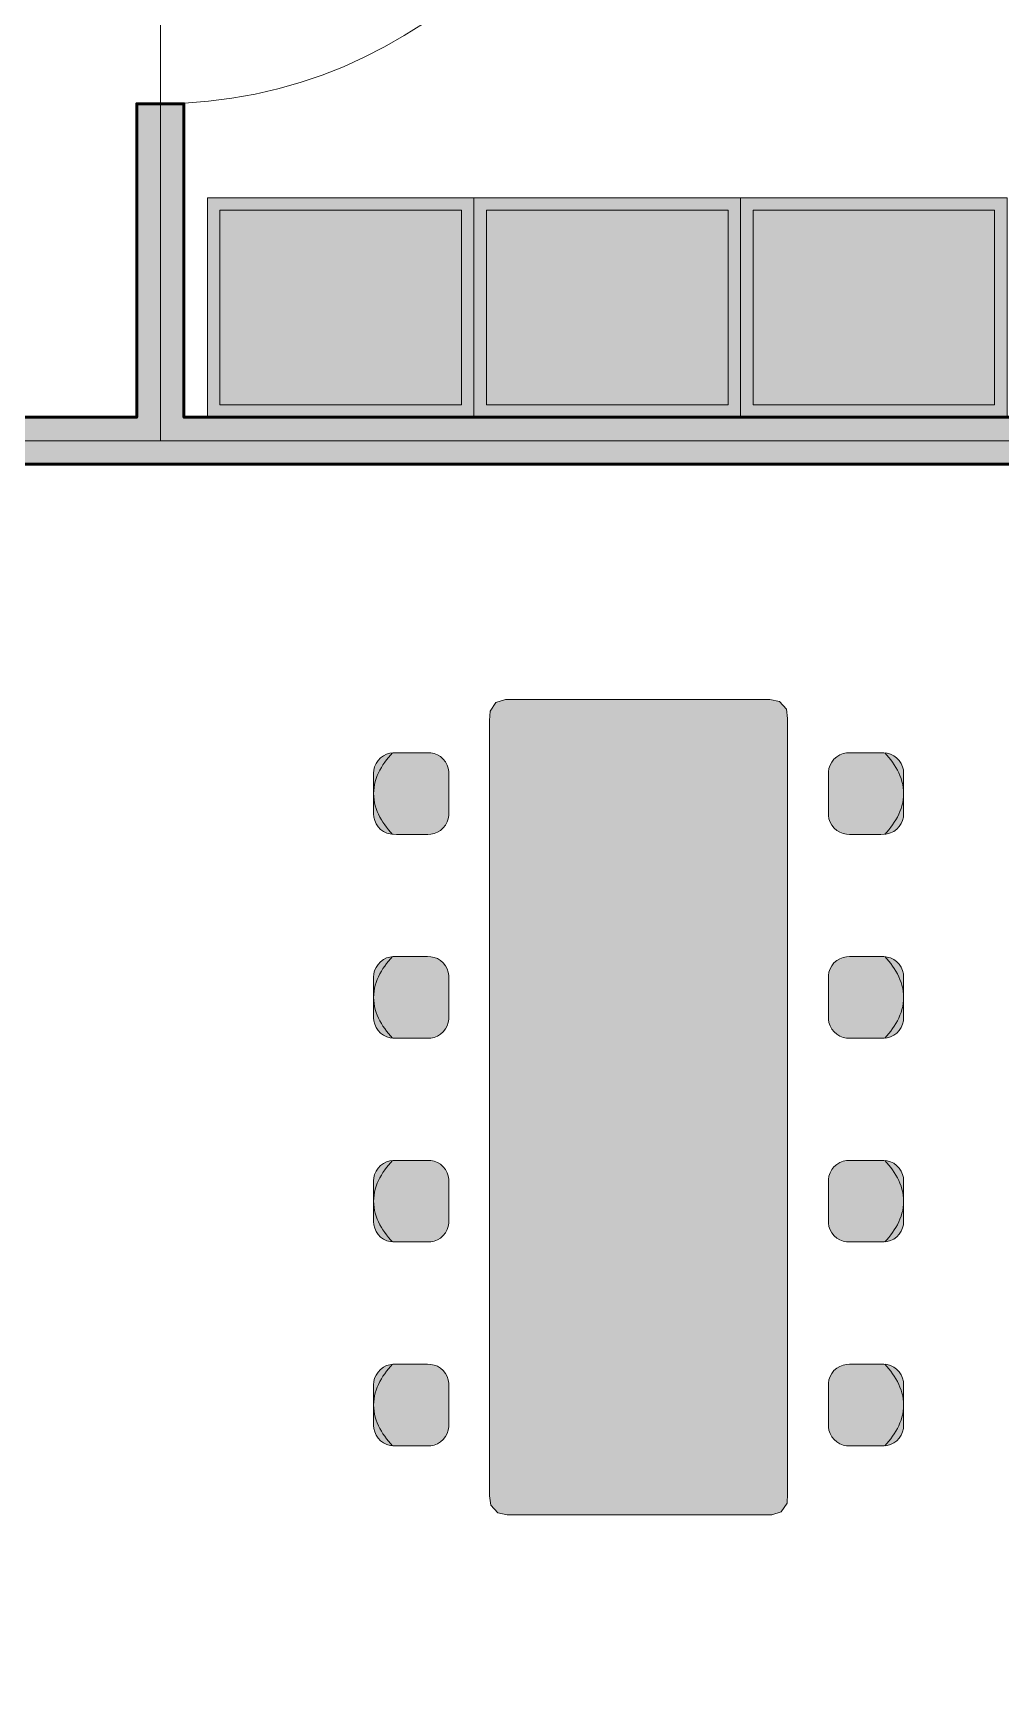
# Model space of a CAD drawing. Header units: metres. Extents: x 0 to 115, y 0 to 64.
# Drawn here: x 27.29 to 33.46, y 6.48 to 17.05 of the extents above; entities that cross this region are included whole.
import ezdxf

# ---------------------------------------------------------------- set-up
doc = ezdxf.new("R2010")
doc.units = ezdxf.units.M
doc.linetypes.add('DASHED', pattern=[1.524, 1.27, -0.254])
doc.layers.add('A-AREA', color=8, linetype='DASHED', lineweight=13, plot=False)
for name, color, linetype, lineweight in [('A-MOBILIARIO', 9, 'Continuous', 18), ('A-MOBILIARIO-RELLENO', 9, 'Continuous', 0), ('A-MURO', 7, 'Continuous', 50), ('A-PUERTA', 41, 'Continuous', 25)]:
    doc.layers.add(name, color=color, linetype=linetype, lineweight=lineweight)
doc.layers.add('A-MURO-RELLENO', color=8, linetype='Continuous', lineweight=0, true_color=0x8d949b)

msp = doc.modelspace()

# ---------------------------------------------------------------- hatches: boundary and pattern name
at = {"layer": 'A-MOBILIARIO-RELLENO', "true_color": 0xdfe5ea}
h = msp.add_hatch(color=7, dxfattribs=at)
h.dxf.hatch_style = 1
h.paths.add_polyline_path([(28.4, 16), (30.1, 16), (30.1, 14.6), (28.4, 14.6)])
h = msp.add_hatch(color=7, dxfattribs=at)
h.dxf.hatch_style = 1
h.paths.add_polyline_path([(30.1, 16), (31.8, 16), (31.8, 14.6), (30.1, 14.6)])
h = msp.add_hatch(color=7, dxfattribs=at)
h.dxf.hatch_style = 1
h.paths.add_polyline_path([(31.8, 16), (33.5, 16), (33.5, 14.6), (31.8, 14.6)])
at = {"layer": 'A-MOBILIARIO-RELLENO', "true_color": 0xf3efe8}
h = msp.add_hatch(color=7, dxfattribs=at)
h.dxf.hatch_style = 1
h.paths.add_polyline_path([(30.3, 12.8), (30.3582, 12.8), (30.4164, 12.8), (30.4746, 12.8), (30.5328, 12.8), (30.591, 12.8), (30.6491, 12.8), (30.7073, 12.8), (30.7655, 12.8), (30.8237, 12.8), (30.8819, 12.8), (30.9401, 12.8), (30.9983, 12.8), (31.0565, 12.8), (31.1147, 12.8), (31.1729, 12.8), (31.231, 12.8), (31.2892, 12.8), (31.3474, 12.8), (31.4056, 12.8), (31.4638, 12.8), (31.522, 12.8), (31.5802, 12.8), (31.6384, 12.8), (31.6966, 12.8), (31.7548, 12.8), (31.8129, 12.8), (31.8711, 12.8), (31.9293, 12.8), (31.9875, 12.8), (32.0475, 12.788), (32.0921, 12.7391), (32.1, 12.6793), (32.1, 12.6211), (32.1, 12.563), (32.1, 12.5048), (32.1, 12.4466), (32.1, 12.3884), (32.1, 12.3302), (32.1, 12.272), (32.1, 12.2138), (32.1, 12.1556), (32.1, 12.0974), (32.1, 12.0392), (32.1, 11.981), (32.1, 11.9229), (32.1, 11.8647), (32.1, 11.8065), (32.1, 11.7483), (32.1, 11.6901), (32.1, 11.6319), (32.1, 11.5737), (32.1, 11.5155), (32.1, 11.4573), (32.1, 11.3991), (32.1, 11.341), (32.1, 11.2828), (32.1, 11.2246), (32.1, 11.1664), (32.1, 11.1082), (32.1, 11.05), (32.1, 10.9918), (32.1, 10.9336), (32.1, 10.8754), (32.1, 10.8172), (32.1, 10.759), (32.1, 10.7009), (32.1, 10.6427), (32.1, 10.5845), (32.1, 10.5263), (32.1, 10.4681), (32.1, 10.4099), (32.1, 10.3517), (32.1, 10.2935), (32.1, 10.2353), (32.1, 10.1771), (32.1, 10.119), (32.1, 10.0608), (32.1, 10.0026), (32.1, 9.9444), (32.1, 9.8862), (32.1, 9.828), (32.1, 9.7698), (32.1, 9.7116), (32.1, 9.6534), (32.1, 9.5952), (32.1, 9.537), (32.1, 9.4789), (32.1, 9.4207), (32.1, 9.3625), (32.1, 9.3043), (32.1, 9.2461), (32.1, 9.1879), (32.1, 9.1297), (32.1, 9.0715), (32.1, 9.0133), (32.1, 8.9551), (32.1, 8.897), (32.1, 8.8388), (32.1, 8.7806), (32.1, 8.7224), (32.1, 8.6642), (32.1, 8.606), (32.1, 8.5478), (32.1, 8.4896), (32.1, 8.4314), (32.1, 8.3732), (32.1, 8.3151), (32.1, 8.2569), (32.1, 8.1987), (32.1, 8.1405), (32.1, 8.0823), (32.1, 8.0241), (32.1, 7.9659), (32.1, 7.9077), (32.1, 7.8495), (32.1, 7.7913), (32.1, 7.7331), (32.0966, 7.674), (32.0596, 7.6197), (32, 7.6), (31.9418, 7.6), (31.8836, 7.6), (31.8254, 7.6), (31.7672, 7.6), (31.709, 7.6), (31.6509, 7.6), (31.5927, 7.6), (31.5345, 7.6), (31.4763, 7.6), (31.4181, 7.6), (31.3599, 7.6), (31.3017, 7.6), (31.2435, 7.6), (31.1853, 7.6), (31.1271, 7.6), (31.069, 7.6), (31.0108, 7.6), (30.9526, 7.6), (30.8944, 7.6), (30.8362, 7.6), (30.778, 7.6), (30.7198, 7.6), (30.6616, 7.6), (30.6034, 7.6), (30.5452, 7.6), (30.4871, 7.6), (30.4289, 7.6), (30.3707, 7.6), (30.3125, 7.6), (30.2525, 7.612), (30.2079, 7.6609), (30.2, 7.7207), (30.2, 7.7789), (30.2, 7.837), (30.2, 7.8952), (30.2, 7.9534), (30.2, 8.0116), (30.2, 8.0698), (30.2, 8.128), (30.2, 8.1862), (30.2, 8.2444), (30.2, 8.3026), (30.2, 8.3608), (30.2, 8.419), (30.2, 8.4771), (30.2, 8.5353), (30.2, 8.5935), (30.2, 8.6517), (30.2, 8.7099), (30.2, 8.7681), (30.2, 8.8263), (30.2, 8.8845), (30.2, 8.9427), (30.2, 9.0009), (30.2, 9.059), (30.2, 9.1172), (30.2, 9.1754), (30.2, 9.2336), (30.2, 9.2918), (30.2, 9.35), (30.2, 9.4082), (30.2, 9.4664), (30.2, 9.5246), (30.2, 9.5828), (30.2, 9.641), (30.2, 9.6991), (30.2, 9.7573), (30.2, 9.8155), (30.2, 9.8737), (30.2, 9.9319), (30.2, 9.9901), (30.2, 10.0483), (30.2, 10.1065), (30.2, 10.1647), (30.2, 10.2229), (30.2, 10.281), (30.2, 10.3392), (30.2, 10.3974), (30.2, 10.4556), (30.2, 10.5138), (30.2, 10.572), (30.2, 10.6302), (30.2, 10.6884), (30.2, 10.7466), (30.2, 10.8048), (30.2, 10.863), (30.2, 10.9211), (30.2, 10.9793), (30.2, 11.0375), (30.2, 11.0957), (30.2, 11.1539), (30.2, 11.2121), (30.2, 11.2703), (30.2, 11.3285), (30.2, 11.3867), (30.2, 11.4449), (30.2, 11.503), (30.2, 11.5612), (30.2, 11.6194), (30.2, 11.6776), (30.2, 11.7358), (30.2, 11.794), (30.2, 11.8522), (30.2, 11.9104), (30.2, 11.9686), (30.2, 12.0268), (30.2, 12.0849), (30.2, 12.1431), (30.2, 12.2013), (30.2, 12.2595), (30.2, 12.3177), (30.2, 12.3759), (30.2, 12.4341), (30.2, 12.4923), (30.2, 12.5505), (30.2, 12.6087), (30.2, 12.6669), (30.2034, 12.726), (30.2404, 12.7803)])
at = {"layer": 'A-MOBILIARIO-RELLENO', "true_color": 0xeef0f2}
h = msp.add_hatch(color=7, dxfattribs=at)
h.dxf.hatch_style = 1
h.paths.add_polyline_path([(29.46, 12.07), (29.46, 12.0899), (29.46, 12.1099), (29.46, 12.1298), (29.46, 12.1498), (29.46, 12.1697), (29.46, 12.1897), (29.46, 12.2096), (29.46, 12.2296), (29.46, 12.2495), (29.46, 12.2695), (29.46, 12.2894), (29.46, 12.3093), (29.46, 12.3293), (29.4615, 12.3497), (29.4665, 12.3707), (29.4754, 12.3914), (29.4881, 12.4107), (29.5041, 12.4276), (29.5228, 12.4413), (29.5432, 12.4513), (29.5642, 12.4574), (29.5849, 12.4599), (29.6049, 12.46), (29.6249, 12.46), (29.6448, 12.46), (29.6647, 12.46), (29.6847, 12.46), (29.7046, 12.46), (29.7246, 12.46), (29.7445, 12.46), (29.7645, 12.46), (29.7844, 12.46), (29.8044, 12.46), (29.8246, 12.4592), (29.8455, 12.455), (29.8664, 12.4471), (29.8861, 12.4354), (29.9037, 12.4201), (29.9183, 12.402), (29.9292, 12.3819), (29.9363, 12.361), (29.9396, 12.3401), (29.94, 12.32), (29.94, 12.3001), (29.94, 12.2801), (29.94, 12.2602), (29.94, 12.2402), (29.94, 12.2203), (29.94, 12.2004), (29.94, 12.1804), (29.94, 12.1605), (29.94, 12.1405), (29.94, 12.1206), (29.94, 12.1006), (29.94, 12.0807), (29.9397, 12.0606), (29.9364, 12.0398), (29.9295, 12.0188), (29.9187, 11.9987), (29.9043, 11.9805), (29.8868, 11.9651), (29.8671, 11.9532), (29.8463, 11.9452), (29.8253, 11.9409), (29.8051, 11.94), (29.7851, 11.94), (29.7652, 11.94), (29.7452, 11.94), (29.7253, 11.94), (29.7053, 11.94), (29.6854, 11.94), (29.6654, 11.94), (29.6455, 11.94), (29.6256, 11.94), (29.6056, 11.94), (29.5856, 11.9401), (29.565, 11.9424), (29.544, 11.9484), (29.5235, 11.9583), (29.5048, 11.9718), (29.4886, 11.9887), (29.4758, 12.0079), (29.4668, 12.0285), (29.4616, 12.0495)])
h = msp.add_hatch(color=7, dxfattribs=at)
h.dxf.hatch_style = 1
h.paths.add_polyline_path([(32.84, 12.33), (32.84, 12.3101), (32.84, 12.2901), (32.84, 12.2702), (32.84, 12.2502), (32.84, 12.2303), (32.84, 12.2103), (32.84, 12.1904), (32.84, 12.1704), (32.84, 12.1505), (32.84, 12.1305), (32.84, 12.1106), (32.84, 12.0907), (32.84, 12.0707), (32.8385, 12.0503), (32.8335, 12.0293), (32.8246, 12.0086), (32.8119, 11.9893), (32.7959, 11.9724), (32.7772, 11.9587), (32.7568, 11.9487), (32.7358, 11.9426), (32.7151, 11.9401), (32.6951, 11.94), (32.6751, 11.94), (32.6552, 11.94), (32.6353, 11.94), (32.6153, 11.94), (32.5954, 11.94), (32.5754, 11.94), (32.5555, 11.94), (32.5355, 11.94), (32.5156, 11.94), (32.4956, 11.94), (32.4754, 11.9408), (32.4545, 11.945), (32.4336, 11.9529), (32.4139, 11.9646), (32.3963, 11.9799), (32.3817, 11.998), (32.3708, 12.0181), (32.3637, 12.039), (32.3604, 12.0599), (32.36, 12.08), (32.36, 12.0999), (32.36, 12.1199), (32.36, 12.1398), (32.36, 12.1598), (32.36, 12.1797), (32.36, 12.1996), (32.36, 12.2196), (32.36, 12.2395), (32.36, 12.2595), (32.36, 12.2794), (32.36, 12.2994), (32.36, 12.3193), (32.3603, 12.3394), (32.3636, 12.3602), (32.3705, 12.3812), (32.3813, 12.4013), (32.3957, 12.4195), (32.4132, 12.4349), (32.4329, 12.4468), (32.4537, 12.4548), (32.4747, 12.4591), (32.4949, 12.46), (32.5149, 12.46), (32.5348, 12.46), (32.5548, 12.46), (32.5747, 12.46), (32.5947, 12.46), (32.6146, 12.46), (32.6346, 12.46), (32.6545, 12.46), (32.6744, 12.46), (32.6944, 12.46), (32.7144, 12.4599), (32.735, 12.4576), (32.756, 12.4516), (32.7765, 12.4417), (32.7952, 12.4282), (32.8114, 12.4113), (32.8242, 12.3921), (32.8332, 12.3715), (32.8384, 12.3505)])
h = msp.add_hatch(color=7, dxfattribs=at)
h.dxf.hatch_style = 1
h.paths.add_polyline_path([(29.46, 10.77), (29.46, 10.7899), (29.46, 10.8099), (29.46, 10.8298), (29.46, 10.8498), (29.46, 10.8697), (29.46, 10.8897), (29.46, 10.9096), (29.46, 10.9296), (29.46, 10.9495), (29.46, 10.9695), (29.46, 10.9894), (29.46, 11.0093), (29.46, 11.0293), (29.4615, 11.0497), (29.4665, 11.0707), (29.4754, 11.0914), (29.4881, 11.1107), (29.5041, 11.1276), (29.5228, 11.1413), (29.5432, 11.1513), (29.5642, 11.1574), (29.5849, 11.1599), (29.6049, 11.16), (29.6249, 11.16), (29.6448, 11.16), (29.6647, 11.16), (29.6847, 11.16), (29.7046, 11.16), (29.7246, 11.16), (29.7445, 11.16), (29.7645, 11.16), (29.7844, 11.16), (29.8044, 11.16), (29.8246, 11.1592), (29.8455, 11.155), (29.8664, 11.1471), (29.8861, 11.1354), (29.9037, 11.1201), (29.9183, 11.102), (29.9292, 11.0819), (29.9363, 11.061), (29.9396, 11.0401), (29.94, 11.02), (29.94, 11.0001), (29.94, 10.9801), (29.94, 10.9602), (29.94, 10.9402), (29.94, 10.9203), (29.94, 10.9004), (29.94, 10.8804), (29.94, 10.8605), (29.94, 10.8405), (29.94, 10.8206), (29.94, 10.8006), (29.94, 10.7807), (29.9397, 10.7606), (29.9364, 10.7398), (29.9295, 10.7188), (29.9187, 10.6987), (29.9043, 10.6805), (29.8868, 10.6651), (29.8671, 10.6532), (29.8463, 10.6452), (29.8253, 10.6409), (29.8051, 10.64), (29.7851, 10.64), (29.7652, 10.64), (29.7452, 10.64), (29.7253, 10.64), (29.7053, 10.64), (29.6854, 10.64), (29.6654, 10.64), (29.6455, 10.64), (29.6256, 10.64), (29.6056, 10.64), (29.5856, 10.6401), (29.565, 10.6424), (29.544, 10.6484), (29.5235, 10.6583), (29.5048, 10.6718), (29.4886, 10.6887), (29.4758, 10.7079), (29.4668, 10.7285), (29.4616, 10.7495)])
h = msp.add_hatch(color=7, dxfattribs=at)
h.dxf.hatch_style = 1
h.paths.add_polyline_path([(32.84, 11.03), (32.84, 11.0101), (32.84, 10.9901), (32.84, 10.9702), (32.84, 10.9502), (32.84, 10.9303), (32.84, 10.9103), (32.84, 10.8904), (32.84, 10.8704), (32.84, 10.8505), (32.84, 10.8305), (32.84, 10.8106), (32.84, 10.7907), (32.84, 10.7707), (32.8385, 10.7503), (32.8335, 10.7293), (32.8246, 10.7086), (32.8119, 10.6893), (32.7959, 10.6724), (32.7772, 10.6587), (32.7568, 10.6487), (32.7358, 10.6426), (32.7151, 10.6401), (32.6951, 10.64), (32.6751, 10.64), (32.6552, 10.64), (32.6353, 10.64), (32.6153, 10.64), (32.5954, 10.64), (32.5754, 10.64), (32.5555, 10.64), (32.5355, 10.64), (32.5156, 10.64), (32.4956, 10.64), (32.4754, 10.6408), (32.4545, 10.645), (32.4336, 10.6529), (32.4139, 10.6646), (32.3963, 10.6799), (32.3817, 10.698), (32.3708, 10.7181), (32.3637, 10.739), (32.3604, 10.7599), (32.36, 10.78), (32.36, 10.7999), (32.36, 10.8199), (32.36, 10.8398), (32.36, 10.8598), (32.36, 10.8797), (32.36, 10.8996), (32.36, 10.9196), (32.36, 10.9395), (32.36, 10.9595), (32.36, 10.9794), (32.36, 10.9994), (32.36, 11.0193), (32.3603, 11.0394), (32.3636, 11.0602), (32.3705, 11.0812), (32.3813, 11.1013), (32.3957, 11.1195), (32.4132, 11.1349), (32.4329, 11.1468), (32.4537, 11.1548), (32.4747, 11.1591), (32.4949, 11.16), (32.5149, 11.16), (32.5348, 11.16), (32.5548, 11.16), (32.5747, 11.16), (32.5947, 11.16), (32.6146, 11.16), (32.6346, 11.16), (32.6545, 11.16), (32.6744, 11.16), (32.6944, 11.16), (32.7144, 11.1599), (32.735, 11.1576), (32.756, 11.1516), (32.7765, 11.1417), (32.7952, 11.1282), (32.8114, 11.1113), (32.8242, 11.0921), (32.8332, 11.0715), (32.8384, 11.0505)])
h = msp.add_hatch(color=7, dxfattribs=at)
h.dxf.hatch_style = 1
h.paths.add_polyline_path([(29.46, 9.47), (29.46, 9.4899), (29.46, 9.5099), (29.46, 9.5298), (29.46, 9.5498), (29.46, 9.5697), (29.46, 9.5897), (29.46, 9.6096), (29.46, 9.6296), (29.46, 9.6495), (29.46, 9.6695), (29.46, 9.6894), (29.46, 9.7093), (29.46, 9.7293), (29.4615, 9.7497), (29.4665, 9.7707), (29.4754, 9.7914), (29.4881, 9.8107), (29.5041, 9.8276), (29.5228, 9.8413), (29.5432, 9.8513), (29.5642, 9.8574), (29.5849, 9.8599), (29.6049, 9.86), (29.6249, 9.86), (29.6448, 9.86), (29.6647, 9.86), (29.6847, 9.86), (29.7046, 9.86), (29.7246, 9.86), (29.7445, 9.86), (29.7645, 9.86), (29.7844, 9.86), (29.8044, 9.86), (29.8246, 9.8592), (29.8455, 9.855), (29.8664, 9.8471), (29.8861, 9.8354), (29.9037, 9.8201), (29.9183, 9.802), (29.9292, 9.7819), (29.9363, 9.761), (29.9396, 9.7401), (29.94, 9.72), (29.94, 9.7001), (29.94, 9.6801), (29.94, 9.6602), (29.94, 9.6402), (29.94, 9.6203), (29.94, 9.6004), (29.94, 9.5804), (29.94, 9.5605), (29.94, 9.5405), (29.94, 9.5206), (29.94, 9.5006), (29.94, 9.4807), (29.9397, 9.4606), (29.9364, 9.4398), (29.9295, 9.4188), (29.9187, 9.3987), (29.9043, 9.3805), (29.8868, 9.3651), (29.8671, 9.3532), (29.8463, 9.3452), (29.8253, 9.3409), (29.8051, 9.34), (29.7851, 9.34), (29.7652, 9.34), (29.7452, 9.34), (29.7253, 9.34), (29.7053, 9.34), (29.6854, 9.34), (29.6654, 9.34), (29.6455, 9.34), (29.6256, 9.34), (29.6056, 9.34), (29.5856, 9.3401), (29.565, 9.3424), (29.544, 9.3484), (29.5235, 9.3583), (29.5048, 9.3718), (29.4886, 9.3887), (29.4758, 9.4079), (29.4668, 9.4285), (29.4616, 9.4495)])
h = msp.add_hatch(color=7, dxfattribs=at)
h.dxf.hatch_style = 1
h.paths.add_polyline_path([(32.84, 9.73), (32.84, 9.7101), (32.84, 9.6901), (32.84, 9.6702), (32.84, 9.6502), (32.84, 9.6303), (32.84, 9.6103), (32.84, 9.5904), (32.84, 9.5704), (32.84, 9.5505), (32.84, 9.5305), (32.84, 9.5106), (32.84, 9.4907), (32.84, 9.4707), (32.8385, 9.4503), (32.8335, 9.4293), (32.8246, 9.4086), (32.8119, 9.3893), (32.7959, 9.3724), (32.7772, 9.3587), (32.7568, 9.3487), (32.7358, 9.3426), (32.7151, 9.3401), (32.6951, 9.34), (32.6751, 9.34), (32.6552, 9.34), (32.6353, 9.34), (32.6153, 9.34), (32.5954, 9.34), (32.5754, 9.34), (32.5555, 9.34), (32.5355, 9.34), (32.5156, 9.34), (32.4956, 9.34), (32.4754, 9.3408), (32.4545, 9.345), (32.4336, 9.3529), (32.4139, 9.3646), (32.3963, 9.3799), (32.3817, 9.398), (32.3708, 9.4181), (32.3637, 9.439), (32.3604, 9.4599), (32.36, 9.48), (32.36, 9.4999), (32.36, 9.5199), (32.36, 9.5398), (32.36, 9.5598), (32.36, 9.5797), (32.36, 9.5996), (32.36, 9.6196), (32.36, 9.6395), (32.36, 9.6595), (32.36, 9.6794), (32.36, 9.6994), (32.36, 9.7193), (32.3603, 9.7394), (32.3636, 9.7602), (32.3705, 9.7812), (32.3813, 9.8013), (32.3957, 9.8195), (32.4132, 9.8349), (32.4329, 9.8468), (32.4537, 9.8548), (32.4747, 9.8591), (32.4949, 9.86), (32.5149, 9.86), (32.5348, 9.86), (32.5548, 9.86), (32.5747, 9.86), (32.5947, 9.86), (32.6146, 9.86), (32.6346, 9.86), (32.6545, 9.86), (32.6744, 9.86), (32.6944, 9.86), (32.7144, 9.8599), (32.735, 9.8576), (32.756, 9.8516), (32.7765, 9.8417), (32.7952, 9.8282), (32.8114, 9.8113), (32.8242, 9.7921), (32.8332, 9.7715), (32.8384, 9.7505)])
h = msp.add_hatch(color=7, dxfattribs=at)
h.dxf.hatch_style = 1
h.paths.add_polyline_path([(29.46, 8.17), (29.46, 8.1899), (29.46, 8.2099), (29.46, 8.2298), (29.46, 8.2498), (29.46, 8.2697), (29.46, 8.2897), (29.46, 8.3096), (29.46, 8.3296), (29.46, 8.3495), (29.46, 8.3695), (29.46, 8.3894), (29.46, 8.4093), (29.46, 8.4293), (29.4615, 8.4497), (29.4665, 8.4707), (29.4754, 8.4914), (29.4881, 8.5107), (29.5041, 8.5276), (29.5228, 8.5413), (29.5432, 8.5513), (29.5642, 8.5574), (29.5849, 8.5599), (29.6049, 8.56), (29.6249, 8.56), (29.6448, 8.56), (29.6647, 8.56), (29.6847, 8.56), (29.7046, 8.56), (29.7246, 8.56), (29.7445, 8.56), (29.7645, 8.56), (29.7844, 8.56), (29.8044, 8.56), (29.8246, 8.5592), (29.8455, 8.555), (29.8664, 8.5471), (29.8861, 8.5354), (29.9037, 8.5201), (29.9183, 8.502), (29.9292, 8.4819), (29.9363, 8.461), (29.9396, 8.4401), (29.94, 8.42), (29.94, 8.4001), (29.94, 8.3801), (29.94, 8.3602), (29.94, 8.3402), (29.94, 8.3203), (29.94, 8.3004), (29.94, 8.2804), (29.94, 8.2605), (29.94, 8.2405), (29.94, 8.2206), (29.94, 8.2006), (29.94, 8.1807), (29.9397, 8.1606), (29.9364, 8.1398), (29.9295, 8.1188), (29.9187, 8.0987), (29.9043, 8.0805), (29.8868, 8.0651), (29.8671, 8.0532), (29.8463, 8.0452), (29.8253, 8.0409), (29.8051, 8.04), (29.7851, 8.04), (29.7652, 8.04), (29.7452, 8.04), (29.7253, 8.04), (29.7053, 8.04), (29.6854, 8.04), (29.6654, 8.04), (29.6455, 8.04), (29.6256, 8.04), (29.6056, 8.04), (29.5856, 8.0401), (29.565, 8.0424), (29.544, 8.0484), (29.5235, 8.0583), (29.5048, 8.0718), (29.4886, 8.0887), (29.4758, 8.1079), (29.4668, 8.1285), (29.4616, 8.1495)])
h = msp.add_hatch(color=7, dxfattribs=at)
h.dxf.hatch_style = 1
h.paths.add_polyline_path([(32.84, 8.43), (32.84, 8.4101), (32.84, 8.3901), (32.84, 8.3702), (32.84, 8.3502), (32.84, 8.3303), (32.84, 8.3103), (32.84, 8.2904), (32.84, 8.2704), (32.84, 8.2505), (32.84, 8.2305), (32.84, 8.2106), (32.84, 8.1907), (32.84, 8.1707), (32.8385, 8.1503), (32.8335, 8.1293), (32.8246, 8.1086), (32.8119, 8.0893), (32.7959, 8.0724), (32.7772, 8.0587), (32.7568, 8.0487), (32.7358, 8.0426), (32.7151, 8.0401), (32.6951, 8.04), (32.6751, 8.04), (32.6552, 8.04), (32.6353, 8.04), (32.6153, 8.04), (32.5954, 8.04), (32.5754, 8.04), (32.5555, 8.04), (32.5355, 8.04), (32.5156, 8.04), (32.4956, 8.04), (32.4754, 8.0408), (32.4545, 8.045), (32.4336, 8.0529), (32.4139, 8.0646), (32.3963, 8.0799), (32.3817, 8.098), (32.3708, 8.1181), (32.3637, 8.139), (32.3604, 8.1599), (32.36, 8.18), (32.36, 8.1999), (32.36, 8.2199), (32.36, 8.2398), (32.36, 8.2598), (32.36, 8.2797), (32.36, 8.2996), (32.36, 8.3196), (32.36, 8.3395), (32.36, 8.3595), (32.36, 8.3794), (32.36, 8.3994), (32.36, 8.4193), (32.3603, 8.4394), (32.3636, 8.4602), (32.3705, 8.4812), (32.3813, 8.5013), (32.3957, 8.5195), (32.4132, 8.5349), (32.4329, 8.5468), (32.4537, 8.5548), (32.4747, 8.5591), (32.4949, 8.56), (32.5149, 8.56), (32.5348, 8.56), (32.5548, 8.56), (32.5747, 8.56), (32.5947, 8.56), (32.6146, 8.56), (32.6346, 8.56), (32.6545, 8.56), (32.6744, 8.56), (32.6944, 8.56), (32.7144, 8.5599), (32.735, 8.5576), (32.756, 8.5516), (32.7765, 8.5417), (32.7952, 8.5282), (32.8114, 8.5113), (32.8242, 8.4921), (32.8332, 8.4715), (32.8384, 8.4505)])
at = {"layer": 'A-MURO-RELLENO', "true_color": 0x8d949b}
h = msp.add_hatch(color=8, dxfattribs=at)
h.dxf.hatch_style = 1
h.paths.add_polyline_path([(33.2, 2.99), (54.71, 2.99), (54.71, 14.19), (75.8, 14.19), (75.8, 14.61), (70.25, 14.61), (70.25, 14.75), (69.95, 14.75), (69.95, 14.61), (54.71, 14.61), (54.71, 14.66), (54.29, 14.66), (54.29, 14.6), (42.15, 14.6), (42.15, 14.9), (41.85, 14.9), (41.85, 14.6), (41.2, 14.6), (41.2, 14.3), (54.29, 14.3), (54.29, 3.41), (38.55, 3.41), (38.55, 14.3), (38.8, 14.3), (38.8, 14.6), (28.25, 14.6), (28.25, 16.6), (27.95, 16.6), (27.95, 14.6), (20.4, 14.6), (20.4, 14.3), (38.25, 14.3), (38.25, 3.41), (33.2, 3.41)])

# ---------------------------------------------------------------- linework, layer by layer
at = {"layer": 'A-AREA'}
for points in [[(23.5, 28.6), (28.1, 28.6), (28.1, 14.45), (13.9, 14.45), (13.9, 18.4), (23.5, 18.4)], [(28.1, 19.9), (42, 19.9), (42, 14.45), (28.1, 14.45)], [(17.5, 14.45), (38.4, 14.45), (38.4, 3.2), (17.5, 3.2)]]:
    msp.add_lwpolyline(points, close=True, dxfattribs=at)
at = {"layer": 'A-MOBILIARIO'}
for points in [[(28.4, 16), (30.1, 16), (30.1, 14.6), (28.4, 14.6)], [(30.1, 16), (31.8, 16), (31.8, 14.6), (30.1, 14.6)], [(31.8, 16), (33.5, 16), (33.5, 14.6), (31.8, 14.6)], [(28.48, 15.92), (30.02, 15.92), (30.02, 14.68), (28.48, 14.68)], [(30.18, 15.92), (31.72, 15.92), (31.72, 14.68), (30.18, 14.68)], [(31.88, 15.92), (33.42, 15.92), (33.42, 14.68), (31.88, 14.68)], [(30.3, 12.8), (30.3582, 12.8), (30.4164, 12.8), (30.4746, 12.8), (30.5328, 12.8), (30.591, 12.8), (30.6491, 12.8), (30.7073, 12.8), (30.7655, 12.8), (30.8237, 12.8), (30.8819, 12.8), (30.9401, 12.8), (30.9983, 12.8), (31.0565, 12.8), (31.1147, 12.8), (31.1729, 12.8), (31.231, 12.8), (31.2892, 12.8), (31.3474, 12.8), (31.4056, 12.8), (31.4638, 12.8), (31.522, 12.8), (31.5802, 12.8), (31.6384, 12.8), (31.6966, 12.8), (31.7548, 12.8), (31.8129, 12.8), (31.8711, 12.8), (31.9293, 12.8), (31.9875, 12.8), (32.0475, 12.788), (32.0921, 12.7391), (32.1, 12.6793), (32.1, 12.6211), (32.1, 12.563), (32.1, 12.5048), (32.1, 12.4466), (32.1, 12.3884), (32.1, 12.3302), (32.1, 12.272), (32.1, 12.2138), (32.1, 12.1556), (32.1, 12.0974), (32.1, 12.0392), (32.1, 11.981), (32.1, 11.9229), (32.1, 11.8647), (32.1, 11.8065), (32.1, 11.7483), (32.1, 11.6901), (32.1, 11.6319), (32.1, 11.5737), (32.1, 11.5155), (32.1, 11.4573), (32.1, 11.3991), (32.1, 11.341), (32.1, 11.2828), (32.1, 11.2246), (32.1, 11.1664), (32.1, 11.1082), (32.1, 11.05), (32.1, 10.9918), (32.1, 10.9336), (32.1, 10.8754), (32.1, 10.8172), (32.1, 10.759), (32.1, 10.7009), (32.1, 10.6427), (32.1, 10.5845), (32.1, 10.5263), (32.1, 10.4681), (32.1, 10.4099), (32.1, 10.3517), (32.1, 10.2935), (32.1, 10.2353), (32.1, 10.1771), (32.1, 10.119), (32.1, 10.0608), (32.1, 10.0026), (32.1, 9.9444), (32.1, 9.8862), (32.1, 9.828), (32.1, 9.7698), (32.1, 9.7116), (32.1, 9.6534), (32.1, 9.5952), (32.1, 9.537), (32.1, 9.4789), (32.1, 9.4207), (32.1, 9.3625), (32.1, 9.3043), (32.1, 9.2461), (32.1, 9.1879), (32.1, 9.1297), (32.1, 9.0715), (32.1, 9.0133), (32.1, 8.9551), (32.1, 8.897), (32.1, 8.8388), (32.1, 8.7806), (32.1, 8.7224), (32.1, 8.6642), (32.1, 8.606), (32.1, 8.5478), (32.1, 8.4896), (32.1, 8.4314), (32.1, 8.3732), (32.1, 8.3151), (32.1, 8.2569), (32.1, 8.1987), (32.1, 8.1405), (32.1, 8.0823), (32.1, 8.0241), (32.1, 7.9659), (32.1, 7.9077), (32.1, 7.8495), (32.1, 7.7913), (32.1, 7.7331), (32.0966, 7.674), (32.0596, 7.6197), (32, 7.6), (31.9418, 7.6), (31.8836, 7.6), (31.8254, 7.6), (31.7672, 7.6), (31.709, 7.6), (31.6509, 7.6), (31.5927, 7.6), (31.5345, 7.6), (31.4763, 7.6), (31.4181, 7.6), (31.3599, 7.6), (31.3017, 7.6), (31.2435, 7.6), (31.1853, 7.6), (31.1271, 7.6), (31.069, 7.6), (31.0108, 7.6), (30.9526, 7.6), (30.8944, 7.6), (30.8362, 7.6), (30.778, 7.6), (30.7198, 7.6), (30.6616, 7.6), (30.6034, 7.6), (30.5452, 7.6), (30.4871, 7.6), (30.4289, 7.6), (30.3707, 7.6), (30.3125, 7.6), (30.2525, 7.612), (30.2079, 7.6609), (30.2, 7.7207), (30.2, 7.7789), (30.2, 7.837), (30.2, 7.8952), (30.2, 7.9534), (30.2, 8.0116), (30.2, 8.0698), (30.2, 8.128), (30.2, 8.1862), (30.2, 8.2444), (30.2, 8.3026), (30.2, 8.3608), (30.2, 8.419), (30.2, 8.4771), (30.2, 8.5353), (30.2, 8.5935), (30.2, 8.6517), (30.2, 8.7099), (30.2, 8.7681), (30.2, 8.8263), (30.2, 8.8845), (30.2, 8.9427), (30.2, 9.0009), (30.2, 9.059), (30.2, 9.1172), (30.2, 9.1754), (30.2, 9.2336), (30.2, 9.2918), (30.2, 9.35), (30.2, 9.4082), (30.2, 9.4664), (30.2, 9.5246), (30.2, 9.5828), (30.2, 9.641), (30.2, 9.6991), (30.2, 9.7573), (30.2, 9.8155), (30.2, 9.8737), (30.2, 9.9319), (30.2, 9.9901), (30.2, 10.0483), (30.2, 10.1065), (30.2, 10.1647), (30.2, 10.2229), (30.2, 10.281), (30.2, 10.3392), (30.2, 10.3974), (30.2, 10.4556), (30.2, 10.5138), (30.2, 10.572), (30.2, 10.6302), (30.2, 10.6884), (30.2, 10.7466), (30.2, 10.8048), (30.2, 10.863), (30.2, 10.9211), (30.2, 10.9793), (30.2, 11.0375), (30.2, 11.0957), (30.2, 11.1539), (30.2, 11.2121), (30.2, 11.2703), (30.2, 11.3285), (30.2, 11.3867), (30.2, 11.4449), (30.2, 11.503), (30.2, 11.5612), (30.2, 11.6194), (30.2, 11.6776), (30.2, 11.7358), (30.2, 11.794), (30.2, 11.8522), (30.2, 11.9104), (30.2, 11.9686), (30.2, 12.0268), (30.2, 12.0849), (30.2, 12.1431), (30.2, 12.2013), (30.2, 12.2595), (30.2, 12.3177), (30.2, 12.3759), (30.2, 12.4341), (30.2, 12.4923), (30.2, 12.5505), (30.2, 12.6087), (30.2, 12.6669), (30.2034, 12.726), (30.2404, 12.7803)], [(29.46, 12.07), (29.46, 12.0899), (29.46, 12.1099), (29.46, 12.1298), (29.46, 12.1498), (29.46, 12.1697), (29.46, 12.1897), (29.46, 12.2096), (29.46, 12.2296), (29.46, 12.2495), (29.46, 12.2695), (29.46, 12.2894), (29.46, 12.3093), (29.46, 12.3293), (29.4615, 12.3497), (29.4665, 12.3707), (29.4754, 12.3914), (29.4881, 12.4107), (29.5041, 12.4276), (29.5228, 12.4413), (29.5432, 12.4513), (29.5642, 12.4574), (29.5849, 12.4599), (29.6049, 12.46), (29.6249, 12.46), (29.6448, 12.46), (29.6647, 12.46), (29.6847, 12.46), (29.7046, 12.46), (29.7246, 12.46), (29.7445, 12.46), (29.7645, 12.46), (29.7844, 12.46), (29.8044, 12.46), (29.8246, 12.4592), (29.8455, 12.455), (29.8664, 12.4471), (29.8861, 12.4354), (29.9037, 12.4201), (29.9183, 12.402), (29.9292, 12.3819), (29.9363, 12.361), (29.9396, 12.3401), (29.94, 12.32), (29.94, 12.3001), (29.94, 12.2801), (29.94, 12.2602), (29.94, 12.2402), (29.94, 12.2203), (29.94, 12.2004), (29.94, 12.1804), (29.94, 12.1605), (29.94, 12.1405), (29.94, 12.1206), (29.94, 12.1006), (29.94, 12.0807), (29.9397, 12.0606), (29.9364, 12.0398), (29.9295, 12.0188), (29.9187, 11.9987), (29.9043, 11.9805), (29.8868, 11.9651), (29.8671, 11.9532), (29.8463, 11.9452), (29.8253, 11.9409), (29.8051, 11.94), (29.7851, 11.94), (29.7652, 11.94), (29.7452, 11.94), (29.7253, 11.94), (29.7053, 11.94), (29.6854, 11.94), (29.6654, 11.94), (29.6455, 11.94), (29.6256, 11.94), (29.6056, 11.94), (29.5856, 11.9401), (29.565, 11.9424), (29.544, 11.9484), (29.5235, 11.9583), (29.5048, 11.9718), (29.4886, 11.9887), (29.4758, 12.0079), (29.4668, 12.0285), (29.4616, 12.0495)], [(32.84, 12.33), (32.84, 12.3101), (32.84, 12.2901), (32.84, 12.2702), (32.84, 12.2502), (32.84, 12.2303), (32.84, 12.2103), (32.84, 12.1904), (32.84, 12.1704), (32.84, 12.1505), (32.84, 12.1305), (32.84, 12.1106), (32.84, 12.0907), (32.84, 12.0707), (32.8385, 12.0503), (32.8335, 12.0293), (32.8246, 12.0086), (32.8119, 11.9893), (32.7959, 11.9724), (32.7772, 11.9587), (32.7568, 11.9487), (32.7358, 11.9426), (32.7151, 11.9401), (32.6951, 11.94), (32.6751, 11.94), (32.6552, 11.94), (32.6353, 11.94), (32.6153, 11.94), (32.5954, 11.94), (32.5754, 11.94), (32.5555, 11.94), (32.5355, 11.94), (32.5156, 11.94), (32.4956, 11.94), (32.4754, 11.9408), (32.4545, 11.945), (32.4336, 11.9529), (32.4139, 11.9646), (32.3963, 11.9799), (32.3817, 11.998), (32.3708, 12.0181), (32.3637, 12.039), (32.3604, 12.0599), (32.36, 12.08), (32.36, 12.0999), (32.36, 12.1199), (32.36, 12.1398), (32.36, 12.1598), (32.36, 12.1797), (32.36, 12.1996), (32.36, 12.2196), (32.36, 12.2395), (32.36, 12.2595), (32.36, 12.2794), (32.36, 12.2994), (32.36, 12.3193), (32.3603, 12.3394), (32.3636, 12.3602), (32.3705, 12.3812), (32.3813, 12.4013), (32.3957, 12.4195), (32.4132, 12.4349), (32.4329, 12.4468), (32.4537, 12.4548), (32.4747, 12.4591), (32.4949, 12.46), (32.5149, 12.46), (32.5348, 12.46), (32.5548, 12.46), (32.5747, 12.46), (32.5947, 12.46), (32.6146, 12.46), (32.6346, 12.46), (32.6545, 12.46), (32.6744, 12.46), (32.6944, 12.46), (32.7144, 12.4599), (32.735, 12.4576), (32.756, 12.4516), (32.7765, 12.4417), (32.7952, 12.4282), (32.8114, 12.4113), (32.8242, 12.3921), (32.8332, 12.3715), (32.8384, 12.3505)], [(29.46, 10.77), (29.46, 10.7899), (29.46, 10.8099), (29.46, 10.8298), (29.46, 10.8498), (29.46, 10.8697), (29.46, 10.8897), (29.46, 10.9096), (29.46, 10.9296), (29.46, 10.9495), (29.46, 10.9695), (29.46, 10.9894), (29.46, 11.0093), (29.46, 11.0293), (29.4615, 11.0497), (29.4665, 11.0707), (29.4754, 11.0914), (29.4881, 11.1107), (29.5041, 11.1276), (29.5228, 11.1413), (29.5432, 11.1513), (29.5642, 11.1574), (29.5849, 11.1599), (29.6049, 11.16), (29.6249, 11.16), (29.6448, 11.16), (29.6647, 11.16), (29.6847, 11.16), (29.7046, 11.16), (29.7246, 11.16), (29.7445, 11.16), (29.7645, 11.16), (29.7844, 11.16), (29.8044, 11.16), (29.8246, 11.1592), (29.8455, 11.155), (29.8664, 11.1471), (29.8861, 11.1354), (29.9037, 11.1201), (29.9183, 11.102), (29.9292, 11.0819), (29.9363, 11.061), (29.9396, 11.0401), (29.94, 11.02), (29.94, 11.0001), (29.94, 10.9801), (29.94, 10.9602), (29.94, 10.9402), (29.94, 10.9203), (29.94, 10.9004), (29.94, 10.8804), (29.94, 10.8605), (29.94, 10.8405), (29.94, 10.8206), (29.94, 10.8006), (29.94, 10.7807), (29.9397, 10.7606), (29.9364, 10.7398), (29.9295, 10.7188), (29.9187, 10.6987), (29.9043, 10.6805), (29.8868, 10.6651), (29.8671, 10.6532), (29.8463, 10.6452), (29.8253, 10.6409), (29.8051, 10.64), (29.7851, 10.64), (29.7652, 10.64), (29.7452, 10.64), (29.7253, 10.64), (29.7053, 10.64), (29.6854, 10.64), (29.6654, 10.64), (29.6455, 10.64), (29.6256, 10.64), (29.6056, 10.64), (29.5856, 10.6401), (29.565, 10.6424), (29.544, 10.6484), (29.5235, 10.6583), (29.5048, 10.6718), (29.4886, 10.6887), (29.4758, 10.7079), (29.4668, 10.7285), (29.4616, 10.7495)], [(32.84, 11.03), (32.84, 11.0101), (32.84, 10.9901), (32.84, 10.9702), (32.84, 10.9502), (32.84, 10.9303), (32.84, 10.9103), (32.84, 10.8904), (32.84, 10.8704), (32.84, 10.8505), (32.84, 10.8305), (32.84, 10.8106), (32.84, 10.7907), (32.84, 10.7707), (32.8385, 10.7503), (32.8335, 10.7293), (32.8246, 10.7086), (32.8119, 10.6893), (32.7959, 10.6724), (32.7772, 10.6587), (32.7568, 10.6487), (32.7358, 10.6426), (32.7151, 10.6401), (32.6951, 10.64), (32.6751, 10.64), (32.6552, 10.64), (32.6353, 10.64), (32.6153, 10.64), (32.5954, 10.64), (32.5754, 10.64), (32.5555, 10.64), (32.5355, 10.64), (32.5156, 10.64), (32.4956, 10.64), (32.4754, 10.6408), (32.4545, 10.645), (32.4336, 10.6529), (32.4139, 10.6646), (32.3963, 10.6799), (32.3817, 10.698), (32.3708, 10.7181), (32.3637, 10.739), (32.3604, 10.7599), (32.36, 10.78), (32.36, 10.7999), (32.36, 10.8199), (32.36, 10.8398), (32.36, 10.8598), (32.36, 10.8797), (32.36, 10.8996), (32.36, 10.9196), (32.36, 10.9395), (32.36, 10.9595), (32.36, 10.9794), (32.36, 10.9994), (32.36, 11.0193), (32.3603, 11.0394), (32.3636, 11.0602), (32.3705, 11.0812), (32.3813, 11.1013), (32.3957, 11.1195), (32.4132, 11.1349), (32.4329, 11.1468), (32.4537, 11.1548), (32.4747, 11.1591), (32.4949, 11.16), (32.5149, 11.16), (32.5348, 11.16), (32.5548, 11.16), (32.5747, 11.16), (32.5947, 11.16), (32.6146, 11.16), (32.6346, 11.16), (32.6545, 11.16), (32.6744, 11.16), (32.6944, 11.16), (32.7144, 11.1599), (32.735, 11.1576), (32.756, 11.1516), (32.7765, 11.1417), (32.7952, 11.1282), (32.8114, 11.1113), (32.8242, 11.0921), (32.8332, 11.0715), (32.8384, 11.0505)], [(29.46, 9.47), (29.46, 9.4899), (29.46, 9.5099), (29.46, 9.5298), (29.46, 9.5498), (29.46, 9.5697), (29.46, 9.5897), (29.46, 9.6096), (29.46, 9.6296), (29.46, 9.6495), (29.46, 9.6695), (29.46, 9.6894), (29.46, 9.7093), (29.46, 9.7293), (29.4615, 9.7497), (29.4665, 9.7707), (29.4754, 9.7914), (29.4881, 9.8107), (29.5041, 9.8276), (29.5228, 9.8413), (29.5432, 9.8513), (29.5642, 9.8574), (29.5849, 9.8599), (29.6049, 9.86), (29.6249, 9.86), (29.6448, 9.86), (29.6647, 9.86), (29.6847, 9.86), (29.7046, 9.86), (29.7246, 9.86), (29.7445, 9.86), (29.7645, 9.86), (29.7844, 9.86), (29.8044, 9.86), (29.8246, 9.8592), (29.8455, 9.855), (29.8664, 9.8471), (29.8861, 9.8354), (29.9037, 9.8201), (29.9183, 9.802), (29.9292, 9.7819), (29.9363, 9.761), (29.9396, 9.7401), (29.94, 9.72), (29.94, 9.7001), (29.94, 9.6801), (29.94, 9.6602), (29.94, 9.6402), (29.94, 9.6203), (29.94, 9.6004), (29.94, 9.5804), (29.94, 9.5605), (29.94, 9.5405), (29.94, 9.5206), (29.94, 9.5006), (29.94, 9.4807), (29.9397, 9.4606), (29.9364, 9.4398), (29.9295, 9.4188), (29.9187, 9.3987), (29.9043, 9.3805), (29.8868, 9.3651), (29.8671, 9.3532), (29.8463, 9.3452), (29.8253, 9.3409), (29.8051, 9.34), (29.7851, 9.34), (29.7652, 9.34), (29.7452, 9.34), (29.7253, 9.34), (29.7053, 9.34), (29.6854, 9.34), (29.6654, 9.34), (29.6455, 9.34), (29.6256, 9.34), (29.6056, 9.34), (29.5856, 9.3401), (29.565, 9.3424), (29.544, 9.3484), (29.5235, 9.3583), (29.5048, 9.3718), (29.4886, 9.3887), (29.4758, 9.4079), (29.4668, 9.4285), (29.4616, 9.4495)], [(32.84, 9.73), (32.84, 9.7101), (32.84, 9.6901), (32.84, 9.6702), (32.84, 9.6502), (32.84, 9.6303), (32.84, 9.6103), (32.84, 9.5904), (32.84, 9.5704), (32.84, 9.5505), (32.84, 9.5305), (32.84, 9.5106), (32.84, 9.4907), (32.84, 9.4707), (32.8385, 9.4503), (32.8335, 9.4293), (32.8246, 9.4086), (32.8119, 9.3893), (32.7959, 9.3724), (32.7772, 9.3587), (32.7568, 9.3487), (32.7358, 9.3426), (32.7151, 9.3401), (32.6951, 9.34), (32.6751, 9.34), (32.6552, 9.34), (32.6353, 9.34), (32.6153, 9.34), (32.5954, 9.34), (32.5754, 9.34), (32.5555, 9.34), (32.5355, 9.34), (32.5156, 9.34), (32.4956, 9.34), (32.4754, 9.3408), (32.4545, 9.345), (32.4336, 9.3529), (32.4139, 9.3646), (32.3963, 9.3799), (32.3817, 9.398), (32.3708, 9.4181), (32.3637, 9.439), (32.3604, 9.4599), (32.36, 9.48), (32.36, 9.4999), (32.36, 9.5199), (32.36, 9.5398), (32.36, 9.5598), (32.36, 9.5797), (32.36, 9.5996), (32.36, 9.6196), (32.36, 9.6395), (32.36, 9.6595), (32.36, 9.6794), (32.36, 9.6994), (32.36, 9.7193), (32.3603, 9.7394), (32.3636, 9.7602), (32.3705, 9.7812), (32.3813, 9.8013), (32.3957, 9.8195), (32.4132, 9.8349), (32.4329, 9.8468), (32.4537, 9.8548), (32.4747, 9.8591), (32.4949, 9.86), (32.5149, 9.86), (32.5348, 9.86), (32.5548, 9.86), (32.5747, 9.86), (32.5947, 9.86), (32.6146, 9.86), (32.6346, 9.86), (32.6545, 9.86), (32.6744, 9.86), (32.6944, 9.86), (32.7144, 9.8599), (32.735, 9.8576), (32.756, 9.8516), (32.7765, 9.8417), (32.7952, 9.8282), (32.8114, 9.8113), (32.8242, 9.7921), (32.8332, 9.7715), (32.8384, 9.7505)], [(29.46, 8.17), (29.46, 8.1899), (29.46, 8.2099), (29.46, 8.2298), (29.46, 8.2498), (29.46, 8.2697), (29.46, 8.2897), (29.46, 8.3096), (29.46, 8.3296), (29.46, 8.3495), (29.46, 8.3695), (29.46, 8.3894), (29.46, 8.4093), (29.46, 8.4293), (29.4615, 8.4497), (29.4665, 8.4707), (29.4754, 8.4914), (29.4881, 8.5107), (29.5041, 8.5276), (29.5228, 8.5413), (29.5432, 8.5513), (29.5642, 8.5574), (29.5849, 8.5599), (29.6049, 8.56), (29.6249, 8.56), (29.6448, 8.56), (29.6647, 8.56), (29.6847, 8.56), (29.7046, 8.56), (29.7246, 8.56), (29.7445, 8.56), (29.7645, 8.56), (29.7844, 8.56), (29.8044, 8.56), (29.8246, 8.5592), (29.8455, 8.555), (29.8664, 8.5471), (29.8861, 8.5354), (29.9037, 8.5201), (29.9183, 8.502), (29.9292, 8.4819), (29.9363, 8.461), (29.9396, 8.4401), (29.94, 8.42), (29.94, 8.4001), (29.94, 8.3801), (29.94, 8.3602), (29.94, 8.3402), (29.94, 8.3203), (29.94, 8.3004), (29.94, 8.2804), (29.94, 8.2605), (29.94, 8.2405), (29.94, 8.2206), (29.94, 8.2006), (29.94, 8.1807), (29.9397, 8.1606), (29.9364, 8.1398), (29.9295, 8.1188), (29.9187, 8.0987), (29.9043, 8.0805), (29.8868, 8.0651), (29.8671, 8.0532), (29.8463, 8.0452), (29.8253, 8.0409), (29.8051, 8.04), (29.7851, 8.04), (29.7652, 8.04), (29.7452, 8.04), (29.7253, 8.04), (29.7053, 8.04), (29.6854, 8.04), (29.6654, 8.04), (29.6455, 8.04), (29.6256, 8.04), (29.6056, 8.04), (29.5856, 8.0401), (29.565, 8.0424), (29.544, 8.0484), (29.5235, 8.0583), (29.5048, 8.0718), (29.4886, 8.0887), (29.4758, 8.1079), (29.4668, 8.1285), (29.4616, 8.1495)], [(32.84, 8.43), (32.84, 8.4101), (32.84, 8.3901), (32.84, 8.3702), (32.84, 8.3502), (32.84, 8.3303), (32.84, 8.3103), (32.84, 8.2904), (32.84, 8.2704), (32.84, 8.2505), (32.84, 8.2305), (32.84, 8.2106), (32.84, 8.1907), (32.84, 8.1707), (32.8385, 8.1503), (32.8335, 8.1293), (32.8246, 8.1086), (32.8119, 8.0893), (32.7959, 8.0724), (32.7772, 8.0587), (32.7568, 8.0487), (32.7358, 8.0426), (32.7151, 8.0401), (32.6951, 8.04), (32.6751, 8.04), (32.6552, 8.04), (32.6353, 8.04), (32.6153, 8.04), (32.5954, 8.04), (32.5754, 8.04), (32.5555, 8.04), (32.5355, 8.04), (32.5156, 8.04), (32.4956, 8.04), (32.4754, 8.0408), (32.4545, 8.045), (32.4336, 8.0529), (32.4139, 8.0646), (32.3963, 8.0799), (32.3817, 8.098), (32.3708, 8.1181), (32.3637, 8.139), (32.3604, 8.1599), (32.36, 8.18), (32.36, 8.1999), (32.36, 8.2199), (32.36, 8.2398), (32.36, 8.2598), (32.36, 8.2797), (32.36, 8.2996), (32.36, 8.3196), (32.36, 8.3395), (32.36, 8.3595), (32.36, 8.3794), (32.36, 8.3994), (32.36, 8.4193), (32.3603, 8.4394), (32.3636, 8.4602), (32.3705, 8.4812), (32.3813, 8.5013), (32.3957, 8.5195), (32.4132, 8.5349), (32.4329, 8.5468), (32.4537, 8.5548), (32.4747, 8.5591), (32.4949, 8.56), (32.5149, 8.56), (32.5348, 8.56), (32.5548, 8.56), (32.5747, 8.56), (32.5947, 8.56), (32.6146, 8.56), (32.6346, 8.56), (32.6545, 8.56), (32.6744, 8.56), (32.6944, 8.56), (32.7144, 8.5599), (32.735, 8.5576), (32.756, 8.5516), (32.7765, 8.5417), (32.7952, 8.5282), (32.8114, 8.5113), (32.8242, 8.4921), (32.8332, 8.4715), (32.8384, 8.4505)]]:
    msp.add_lwpolyline(points, close=True, dxfattribs=at)
for points in [[(29.58, 11.94), (29.5669, 11.9546), (29.5543, 11.9695), (29.5422, 11.9848), (29.5306, 12.0006), (29.5196, 12.0167), (29.5093, 12.0333), (29.4997, 12.0504), (29.491, 12.0679), (29.4832, 12.0858), (29.4763, 12.1041), (29.4706, 12.1228), (29.466, 12.1418), (29.4627, 12.161), (29.4607, 12.1805), (29.46, 12.2), (29.4607, 12.2195), (29.4627, 12.239), (29.466, 12.2582), (29.4706, 12.2772), (29.4763, 12.2959), (29.4832, 12.3142), (29.491, 12.3321), (29.4997, 12.3496), (29.5093, 12.3667), (29.5196, 12.3833), (29.5306, 12.3994), (29.5422, 12.4152), (29.5543, 12.4305), (29.5669, 12.4454), (29.58, 12.46)], [(32.72, 12.46), (32.7331, 12.4454), (32.7457, 12.4305), (32.7578, 12.4152), (32.7694, 12.3994), (32.7804, 12.3833), (32.7907, 12.3667), (32.8003, 12.3496), (32.809, 12.3321), (32.8168, 12.3142), (32.8237, 12.2959), (32.8294, 12.2772), (32.834, 12.2582), (32.8373, 12.239), (32.8393, 12.2195), (32.84, 12.2), (32.8393, 12.1805), (32.8373, 12.161), (32.834, 12.1418), (32.8294, 12.1228), (32.8237, 12.1041), (32.8168, 12.0858), (32.809, 12.0679), (32.8003, 12.0504), (32.7907, 12.0333), (32.7804, 12.0167), (32.7694, 12.0006), (32.7578, 11.9848), (32.7457, 11.9695), (32.7331, 11.9546), (32.72, 11.94)], [(29.58, 10.64), (29.5669, 10.6546), (29.5543, 10.6695), (29.5422, 10.6848), (29.5306, 10.7006), (29.5196, 10.7167), (29.5093, 10.7333), (29.4997, 10.7504), (29.491, 10.7679), (29.4832, 10.7858), (29.4763, 10.8041), (29.4706, 10.8228), (29.466, 10.8418), (29.4627, 10.861), (29.4607, 10.8805), (29.46, 10.9), (29.4607, 10.9195), (29.4627, 10.939), (29.466, 10.9582), (29.4706, 10.9772), (29.4763, 10.9959), (29.4832, 11.0142), (29.491, 11.0321), (29.4997, 11.0496), (29.5093, 11.0667), (29.5196, 11.0833), (29.5306, 11.0994), (29.5422, 11.1152), (29.5543, 11.1305), (29.5669, 11.1454), (29.58, 11.16)], [(32.72, 11.16), (32.7331, 11.1454), (32.7457, 11.1305), (32.7578, 11.1152), (32.7694, 11.0994), (32.7804, 11.0833), (32.7907, 11.0667), (32.8003, 11.0496), (32.809, 11.0321), (32.8168, 11.0142), (32.8237, 10.9959), (32.8294, 10.9772), (32.834, 10.9582), (32.8373, 10.939), (32.8393, 10.9195), (32.84, 10.9), (32.8393, 10.8805), (32.8373, 10.861), (32.834, 10.8418), (32.8294, 10.8228), (32.8237, 10.8041), (32.8168, 10.7858), (32.809, 10.7679), (32.8003, 10.7504), (32.7907, 10.7333), (32.7804, 10.7167), (32.7694, 10.7006), (32.7578, 10.6848), (32.7457, 10.6695), (32.7331, 10.6546), (32.72, 10.64)], [(29.58, 9.34), (29.5669, 9.3546), (29.5543, 9.3695), (29.5422, 9.3848), (29.5306, 9.4006), (29.5196, 9.4167), (29.5093, 9.4333), (29.4997, 9.4504), (29.491, 9.4679), (29.4832, 9.4858), (29.4763, 9.5041), (29.4706, 9.5228), (29.466, 9.5418), (29.4627, 9.561), (29.4607, 9.5805), (29.46, 9.6), (29.4607, 9.6195), (29.4627, 9.639), (29.466, 9.6582), (29.4706, 9.6772), (29.4763, 9.6959), (29.4832, 9.7142), (29.491, 9.7321), (29.4997, 9.7496), (29.5093, 9.7667), (29.5196, 9.7833), (29.5306, 9.7994), (29.5422, 9.8152), (29.5543, 9.8305), (29.5669, 9.8454), (29.58, 9.86)], [(32.72, 9.86), (32.7331, 9.8454), (32.7457, 9.8305), (32.7578, 9.8152), (32.7694, 9.7994), (32.7804, 9.7833), (32.7907, 9.7667), (32.8003, 9.7496), (32.809, 9.7321), (32.8168, 9.7142), (32.8237, 9.6959), (32.8294, 9.6772), (32.834, 9.6582), (32.8373, 9.639), (32.8393, 9.6195), (32.84, 9.6), (32.8393, 9.5805), (32.8373, 9.561), (32.834, 9.5418), (32.8294, 9.5228), (32.8237, 9.5041), (32.8168, 9.4858), (32.809, 9.4679), (32.8003, 9.4504), (32.7907, 9.4333), (32.7804, 9.4167), (32.7694, 9.4006), (32.7578, 9.3848), (32.7457, 9.3695), (32.7331, 9.3546), (32.72, 9.34)], [(29.58, 8.04), (29.5669, 8.0546), (29.5543, 8.0695), (29.5422, 8.0848), (29.5306, 8.1006), (29.5196, 8.1167), (29.5093, 8.1333), (29.4997, 8.1504), (29.491, 8.1679), (29.4832, 8.1858), (29.4763, 8.2041), (29.4706, 8.2228), (29.466, 8.2418), (29.4627, 8.261), (29.4607, 8.2805), (29.46, 8.3), (29.4607, 8.3195), (29.4627, 8.339), (29.466, 8.3582), (29.4706, 8.3772), (29.4763, 8.3959), (29.4832, 8.4142), (29.491, 8.4321), (29.4997, 8.4496), (29.5093, 8.4667), (29.5196, 8.4833), (29.5306, 8.4994), (29.5422, 8.5152), (29.5543, 8.5305), (29.5669, 8.5454), (29.58, 8.56)], [(32.72, 8.56), (32.7331, 8.5454), (32.7457, 8.5305), (32.7578, 8.5152), (32.7694, 8.4994), (32.7804, 8.4833), (32.7907, 8.4667), (32.8003, 8.4496), (32.809, 8.4321), (32.8168, 8.4142), (32.8237, 8.3959), (32.8294, 8.3772), (32.834, 8.3582), (32.8373, 8.339), (32.8393, 8.3195), (32.84, 8.3), (32.8393, 8.2805), (32.8373, 8.261), (32.834, 8.2418), (32.8294, 8.2228), (32.8237, 8.2041), (32.8168, 8.1858), (32.809, 8.1679), (32.8003, 8.1504), (32.7907, 8.1333), (32.7804, 8.1167), (32.7694, 8.1006), (32.7578, 8.0848), (32.7457, 8.0695), (32.7331, 8.0546), (32.72, 8.04)]]:
    msp.add_lwpolyline(points, dxfattribs=at)
at = {"layer": 'A-MURO'}
msp.add_lwpolyline([(54.29, 3.41), (38.55, 3.41), (38.55, 14.3), (38.8, 14.3), (38.8, 14.6), (28.25, 14.6), (28.25, 16.6), (27.95, 16.6), (27.95, 14.6), (20.4, 14.6), (20.4, 14.3), (38.25, 14.3), (38.25, 3.41), (33.2, 3.41), (33.2, 2.99), (54.71, 2.99)], dxfattribs=at)
at = {"layer": 'A-PUERTA', "lineweight": 13}
msp.add_arc((28.1, 19.6), 3, 270, 0, dxfattribs=at)

doc.saveas('drawing.dxf')
